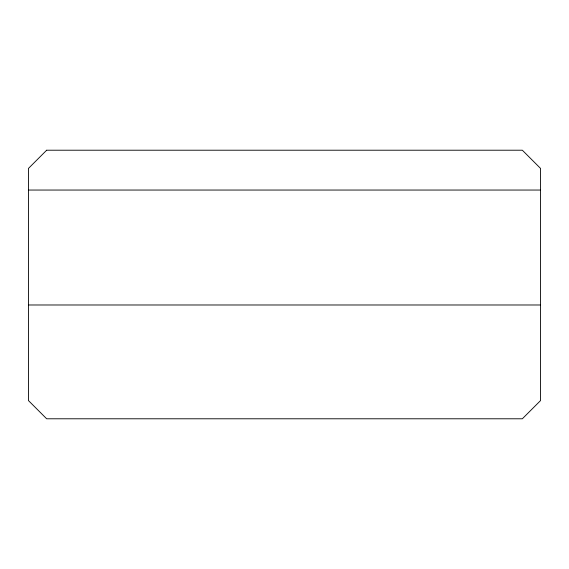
<?xml version="1.0" encoding="UTF-8"?>
<svg xmlns="http://www.w3.org/2000/svg" width="569" height="569" viewBox="0 0 569 569"><rect width="100%" height="100%" fill="white"/><g stroke="black" fill="none" stroke-linecap="round" stroke-linejoin="round"><path stroke-width="0.85" d="M28.45 190.046L540.55 190.046M28.45 304.984L540.55 304.984M46.658 150.216L28.45 168.424L28.45 400.576L46.658 418.784L522.342 418.784L540.55 400.576L540.55 168.424L522.342 150.216L46.658 150.216"/></g></svg>
